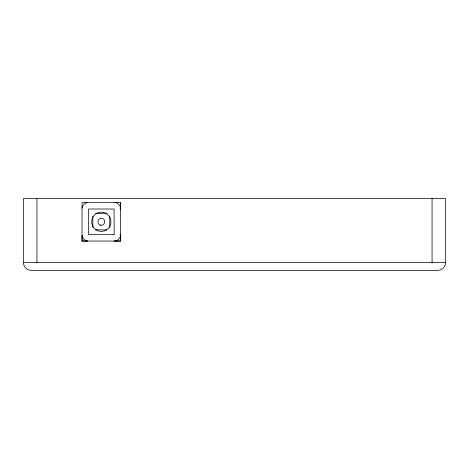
<?xml version="1.0" encoding="UTF-8"?>
<svg xmlns="http://www.w3.org/2000/svg" width="469" height="469" viewBox="0 0 469 469"><rect width="100%" height="100%" fill="white"/><g stroke="black" fill="none" stroke-linecap="round" stroke-linejoin="round"><path stroke-width="0.7" d="M120.597 208.119L120.592 209.168L120.158 209.168L120.158 208.189L120.597 208.119A6.736 6.736 0 0 0 114.999 202.508M445.55 262.64C445.638 266.761 441.962 270.437 437.841 270.349L31.159 270.349C27.038 270.437 23.362 266.761 23.45 262.64L23.45 198.651L445.55 198.651L445.55 262.64L23.45 262.64M87.639 202.502L87.656 202.502A6.742 6.742 0 0 0 82.046 208.113M114.975 241.06L114.993 241.054A6.736 6.736 0 0 0 120.592 235.461L120.152 235.385L120.158 234.307L120.592 234.307L120.592 241.054L113.926 241.06M120.592 202.502L82.046 202.502L82.046 241.054L87.656 241.06A6.742 6.742 0 0 1 82.046 235.444L82.046 241.054L120.592 241.054L120.592 202.502L120.597 208.646M95.664 213.301L106.973 213.301M95.664 229.874L106.973 229.874M100.729 225.196C105.103 226.164 106.346 218.912 101.902 218.361C97.529 217.399 96.286 224.651 100.729 225.196L100.442 225.138M432.06 198.651L432.06 262.64M109.799 216.18L109.799 227.424M92.839 216.18L92.839 227.424M36.94 198.651L36.94 262.64M114.143 234.301L113.961 234.606L88.553 234.547L88.553 209.016L114.084 209.016L114.143 234.301M95.957 229.787A9.638 9.638 0 0 0 110.93 222.417A9.638 9.638 0 0 0 97.065 213.131A9.638 9.638 0 0 0 95.957 229.787"/></g></svg>
